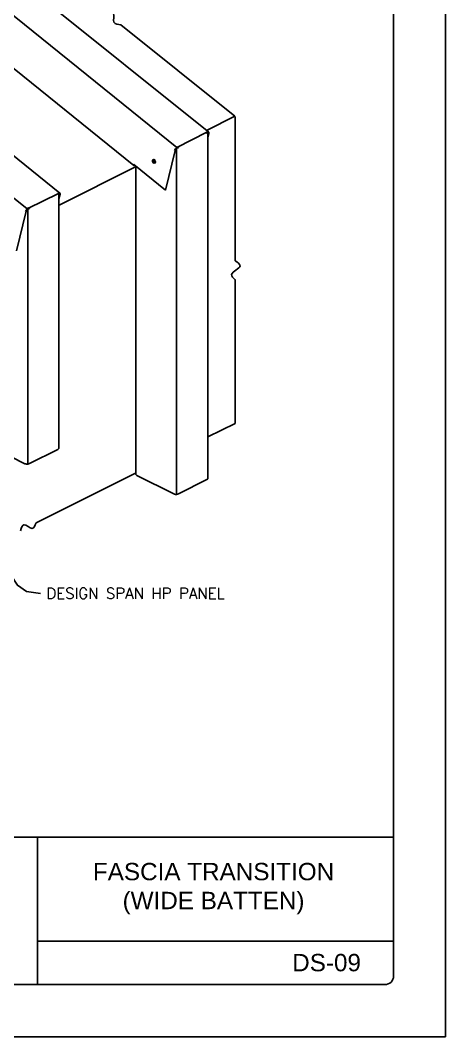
# Model space of a CAD drawing. Extents: x 128.4 to 136.9, y -14.5 to -3.5.
# Drawn here: x 133.82 to 136.88, y -14.53 to -7.21 of the extents above; entities that cross this region are included whole.
import ezdxf

# ---------------------------------------------------------------- set-up
doc = ezdxf.new("R2010")
doc.units = 0
doc.header["$LTSCALE"] = 0.5
doc.header["$MEASUREMENT"] = 0
for name, color, linetype in [('BORDER', 9, 'CONTINUOUS'), ('DIM', 4, 'CONTINUOUS'), ('DWG', 2, 'CONTINUOUS')]:
    doc.layers.add(name, color=color, linetype=linetype)
doc.styles.add('ROMAND', font='romand.shx')
doc.styles.get("Standard").update_dxf_attribs({"font": 'romans.shx'})

msp = doc.modelspace()

# ---------------------------------------------------------------- linework, layer by layer
at = {"layer": 'BORDER'}
for p, q in [((136.884, -3.527), (136.884, -14.527)), ((136.509, -3.9645), (136.509, -14.0895)), ((136.509, -13.0895), (128.9465, -13.0895)), ((133.9465, -13.0895), (133.9465, -14.152)), ((136.509, -13.8395), (133.9465, -13.8395)), ((136.4465, -14.152), (129.009, -14.152)), ((136.884, -14.527), (128.384, -14.527))]:
    msp.add_line(p, q, dxfattribs=at)
msp.add_arc((136.4465, -14.0895), 0.0625, 270, 0, dxfattribs=at)
at = {"layer": 'DIM', "color": 5}
msp.add_lwpolyline([(133.3341, -10.9306), (133.5031, -10.9529), (133.6143, -11.0015), (133.6839, -11.0671), (133.7278, -11.1409), (133.7621, -11.2136), (133.8029, -11.2762), (133.8661, -11.3197), (133.9678, -11.3349)], dxfattribs=at)
at = {"layer": 'DWG'}
for p, q in [((135.1784, -8.0137), (133.1939, -6.418)), ((134.9489, -8.1226), (132.9716, -6.5287)), ((134.6384, -8.2531), (132.8906, -6.841)), ((135.3656, -7.8985), (134.547, -7.2389)), ((134.1065, -8.4511), (132.6476, -7.2757)), ((133.8716, -8.5654), (132.4163, -7.3918)), ((135.1631, -8.0002), (135.3656, -7.8985)), ((135.3674, -7.9012), (135.3656, -7.8985)), ((135.3683, -7.9048), (135.3674, -7.9012)), ((135.3683, -8.9386), (135.3683, -7.9048)), ((134.9489, -8.1226), (135.1658, -8.0137)), ((135.1649, -8.0182), (135.1622, -8.0155)), ((135.1631, -8.0164), (135.1649, -8.0173)), ((135.1766, -8.0236), (135.1631, -8.0164)), ((135.1649, -8.0173), (135.1694, -8.0164)), ((135.1685, -8.0173), (135.1649, -8.0173)), ((135.1694, -8.0191), (135.1649, -8.0182)), ((135.1649, -8.0218), (135.1694, -8.0191)), ((135.1658, -8.0137), (135.1712, -8.0119)), ((135.1658, -8.0137), (135.1667, -8.0146)), ((135.1667, -8.0047), (135.1703, -8.0083)), ((135.1667, -8.0155), (135.1676, -8.0137)), ((135.1667, -8.0146), (135.1757, -8.02)), ((135.1667, -8.02), (135.1667, -8.0155)), ((135.1676, -8.0137), (135.1676, -8.0191)), ((135.1685, -8.0173), (135.1685, -8.0173)), ((135.1694, -8.0137), (135.1784, -8.0137)), ((135.1721, -8.0164), (135.1694, -8.0137)), ((135.1694, -8.0191), (135.1721, -8.0155)), ((135.1694, -8.0164), (135.1703, -8.0164)), ((135.1703, -8.0128), (135.1721, -8.0119)), ((135.1703, -8.0173), (135.1703, -8.0128)), ((135.1721, -8.0155), (135.1703, -8.0173)), ((135.1703, -8.0164), (135.1721, -8.0164)), ((135.1712, -8.0119), (135.1748, -8.0119)), ((135.1721, -8.0119), (135.1721, -10.5085)), ((135.1757, -8.02), (135.1721, -8.0164)), ((135.1721, -8.0164), (135.1748, -8.0173)), ((135.1721, -8.0542), (135.1802, -8.0218)), ((135.1766, -8.0236), (135.1721, -8.0407)), ((135.1802, -8.0173), (135.1739, -8.0128)), ((135.1748, -8.0173), (135.1757, -8.02)), ((135.1784, -8.0137), (135.1757, -8.02)), ((135.1757, -8.02), (135.1766, -8.0236)), ((135.1757, -8.02), (135.1766, -8.0236)), ((135.1766, -8.0191), (135.1784, -8.0137)), ((135.1802, -8.0218), (135.1766, -8.0191)), ((135.1784, -8.0137), (135.1802, -8.0173)), ((135.1802, -8.0218), (135.1802, -8.0173)), ((135.1802, -8.0173), (135.1802, -8.0218)), ((134.9435, -8.128), (134.9489, -8.1226)), ((134.9516, -8.1226), (134.9489, -8.1226)), ((134.9489, -8.1262), (134.9534, -8.1235)), ((134.9534, -8.1235), (134.9516, -8.1226)), ((134.9525, -8.1244), (134.957, -8.1226)), ((134.9525, -8.1262), (134.9525, -8.1244)), ((134.9543, -8.1262), (134.9606, -8.1244)), ((134.957, -8.1226), (134.9579, -8.1181)), ((134.957, -8.1226), (134.957, -8.1244)), ((134.9606, -8.1244), (134.957, -8.1226)), ((134.9579, -8.1181), (134.9597, -8.1208)), ((134.9597, -8.1208), (134.9606, -8.1244)), ((134.8679, -8.4295), (134.9363, -8.1442)), ((134.9327, -8.1451), (134.9354, -8.1397)), ((134.9354, -8.1397), (134.9345, -8.1433)), ((134.9345, -8.1433), (134.9363, -8.1442)), ((134.9354, -8.1397), (134.939, -8.1334)), ((134.9372, -8.1379), (134.9354, -8.1397)), ((134.9363, -8.1442), (134.9381, -8.1388)), ((134.9489, -8.1262), (134.9372, -8.1379)), ((134.9381, -8.1388), (134.9408, -8.1343)), ((134.939, -8.1334), (134.9435, -8.128)), ((134.9408, -8.1343), (134.9444, -8.1298)), ((134.9435, -8.128), (134.9489, -8.1262)), ((134.9435, -8.128), (134.9489, -8.1262)), ((134.9444, -8.1298), (134.9435, -8.128)), ((134.9444, -8.128), (134.9471, -8.128)), ((134.9471, -8.128), (134.9543, -8.1262)), ((134.9543, -8.1262), (134.9471, -8.128)), ((134.9471, -8.128), (134.9471, -10.621)), ((134.1011, -8.5384), (134.6519, -8.263)), ((134.6348, -8.2423), (134.6357, -8.245)), ((134.6348, -8.2468), (134.6348, -8.2423)), ((134.6357, -8.2513), (134.6348, -8.2468)), ((134.6357, -8.245), (134.6357, -8.2486)), ((134.6411, -8.2495), (134.6357, -8.245)), ((134.6357, -8.245), (134.6393, -8.2477)), ((134.6357, -8.2486), (134.642, -8.254)), ((134.6474, -8.2522), (134.6357, -8.2513)), ((134.6384, -8.2441), (134.6393, -8.2459)), ((134.6393, -8.2477), (134.6384, -8.2441)), ((134.642, -8.254), (134.6384, -8.2531)), ((134.6385, -8.2445), (134.8679, -8.4295)), ((134.6393, -8.2459), (134.6447, -8.2495)), ((134.6393, -8.2477), (134.6411, -8.2495)), ((134.6447, -8.2495), (134.6411, -8.2495)), ((134.6474, -8.2522), (134.642, -8.254)), ((134.642, -8.254), (134.6474, -8.2522)), ((134.6528, -10.4743), (134.6528, -8.2576)), ((134.6564, -8.2594), (134.6537, -8.2576)), ((133.8815, -8.5609), (134.093, -8.4565)), ((134.0903, -8.4529), (134.0921, -8.4538)), ((134.093, -8.4565), (134.0903, -8.4529)), ((134.0921, -8.4538), (134.1002, -8.4538)), ((134.093, -8.4547), (134.0975, -8.4538)), ((134.093, -8.4592), (134.0975, -8.4565)), ((134.0993, -8.4493), (134.0939, -8.4511)), ((134.0939, -8.4511), (134.0948, -8.452)), ((134.0948, -8.452), (134.0948, -8.4574)), ((134.0975, -8.4538), (134.0948, -8.452)), ((134.0948, -8.452), (134.0975, -8.4538)), ((134.0948, -8.4574), (134.0957, -8.4574)), ((134.0957, -8.4574), (134.0957, -8.4511)), ((134.1002, -8.4529), (134.0975, -8.4565)), ((134.0975, -8.4538), (134.0993, -8.4538)), ((134.0975, -8.4565), (134.0984, -8.4547)), ((134.0984, -8.4502), (134.1002, -8.4493)), ((134.0984, -8.4547), (134.0984, -8.4502)), ((134.1038, -8.4493), (134.0993, -8.4493)), ((134.0993, -8.4538), (134.1002, -8.4538)), ((134.1002, -8.4493), (134.1002, -10.2907)), ((134.1002, -8.4538), (134.1002, -8.4529)), ((134.1002, -8.4538), (134.1029, -8.4547)), ((134.1002, -8.4925), (134.1083, -8.4592)), ((134.1047, -8.4619), (134.1002, -8.4781)), ((134.1029, -8.4547), (134.1011, -8.4556)), ((134.1011, -8.4556), (134.1047, -8.4574)), ((134.1047, -8.4574), (134.1011, -8.4592)), ((134.1011, -8.4592), (134.1083, -8.4592)), ((134.102, -8.4502), (134.1038, -8.4493)), ((134.1083, -8.4547), (134.102, -8.4502)), ((134.1029, -8.4547), (134.1047, -8.4574)), ((134.1065, -8.4511), (134.1038, -8.4493)), ((134.1038, -8.4493), (134.1065, -8.4511)), ((134.1047, -8.4574), (134.1047, -8.4619)), ((134.1083, -8.4547), (134.1065, -8.4511)), ((134.1083, -8.4592), (134.1083, -8.4547)), ((134.1083, -8.4592), (134.1083, -8.4547)), ((133.8635, -8.5807), (133.877, -8.5636)), ((133.877, -8.5636), (133.8689, -8.5717)), ((133.8716, -8.5654), (133.877, -8.5609)), ((133.8806, -8.5618), (133.8761, -8.5654)), ((133.8824, -8.5573), (133.877, -8.5609)), ((133.877, -8.5609), (133.8806, -8.5618)), ((133.8815, -8.5609), (133.877, -8.5636)), ((133.8797, -8.56), (133.8815, -8.5609)), ((133.8887, -8.5618), (133.8797, -8.56)), ((133.8851, -8.56), (133.8806, -8.5618)), ((133.8806, -8.5618), (133.8806, -8.5636)), ((133.8806, -8.5636), (133.8824, -8.5645)), ((133.8824, -8.5573), (133.8815, -8.5609)), ((133.8824, -8.5645), (133.8887, -8.5618)), ((133.886, -8.5555), (133.8851, -8.56)), ((133.8851, -8.5627), (133.8851, -8.56)), ((133.8851, -8.56), (133.8851, -8.5627)), ((133.8878, -8.5582), (133.886, -8.5555)), ((133.8878, -8.5582), (133.8887, -8.5618)), ((134.1011, -8.5339), (134.1011, -8.5384)), ((133.8644, -8.5816), (133.796, -8.8678)), ((133.8635, -8.5771), (133.8608, -8.5834)), ((133.8635, -8.5771), (133.8671, -8.5708)), ((133.8662, -8.5771), (133.8635, -8.5771)), ((133.8662, -8.5771), (133.8644, -8.5816)), ((133.8689, -8.5717), (133.8662, -8.5771)), ((133.8671, -8.5708), (133.8716, -8.5654)), ((133.868, -8.5744), (133.8671, -8.5708)), ((133.8725, -8.5654), (133.8716, -8.5654)), ((133.8761, -8.5654), (133.8725, -8.5654)), ((133.8824, -8.5645), (133.8761, -8.5654)), ((133.8761, -8.5654), (133.8761, -10.4032)), ((135.3683, -10.1098), (135.3683, -9.074)), ((135.173, -10.2079), (135.3683, -10.1098)), ((133.589, -10.2673), (133.8554, -10.4005)), ((134.093, -10.297), (133.8887, -10.3996)), ((134.0975, -10.2943), (134.093, -10.297)), ((134.0975, -10.2943), (134.1002, -10.2907)), ((133.8554, -10.4005), (133.8617, -10.4023)), ((133.868, -10.4032), (133.8617, -10.4023)), ((133.8617, -10.4023), (133.868, -10.4032)), ((133.8761, -10.4032), (133.868, -10.4032)), ((133.8761, -10.4032), (133.8824, -10.4023)), ((133.8824, -10.4023), (133.8887, -10.3996)), ((133.9357, -10.8263), (134.6519, -10.468)), ((134.6519, -10.468), (134.6528, -10.4743)), ((134.6537, -10.4779), (134.6528, -10.4743)), ((134.6528, -10.4743), (134.6537, -10.4779)), ((134.6537, -10.4779), (134.6564, -10.4815)), ((134.66, -10.4851), (134.6564, -10.4815)), ((134.66, -10.4851), (134.9264, -10.6183)), ((134.9606, -10.6174), (135.1649, -10.5148)), ((135.1649, -10.5148), (135.1694, -10.5121)), ((135.1721, -10.5085), (135.1694, -10.5121)), ((134.9327, -10.6201), (134.9264, -10.6183)), ((134.9399, -10.621), (134.9327, -10.6201)), ((134.9327, -10.6201), (134.9399, -10.621)), ((134.9471, -10.621), (134.9399, -10.621)), ((134.9471, -10.621), (134.9543, -10.6192)), ((134.9543, -10.6192), (134.9606, -10.6174))]:
    msp.add_line(p, q, dxfattribs=at)
at = {"layer": 'DWG', "color": 46}
for p, q in [((134.7734, -8.2189), (134.7725, -8.2216)), ((134.7725, -8.2216), (134.7743, -8.2243)), ((134.7725, -8.2216), (134.7725, -8.2216)), ((134.7734, -8.2189), (134.7743, -8.2153)), ((134.7806, -8.2297), (134.7734, -8.2189)), ((134.7734, -8.2252), (134.7734, -8.2189)), ((134.7752, -8.2216), (134.7734, -8.2189)), ((134.7788, -8.2225), (134.7734, -8.2252)), ((134.7734, -8.2252), (134.7743, -8.2261)), ((134.7806, -8.2297), (134.7734, -8.2252)), ((134.7743, -8.2153), (134.7761, -8.2126)), ((134.7743, -8.2153), (134.7761, -8.2126)), ((134.7743, -8.2261), (134.7743, -8.2153)), ((134.7743, -8.2225), (134.7752, -8.2216)), ((134.777, -8.2261), (134.7743, -8.2225)), ((134.7743, -8.2243), (134.7797, -8.2333)), ((134.7788, -8.2306), (134.7743, -8.2261)), ((134.7743, -8.2261), (134.7806, -8.2261)), ((134.7752, -8.2279), (134.786, -8.2153)), ((134.777, -8.2162), (134.7752, -8.2171)), ((134.7752, -8.2171), (134.7752, -8.2279)), ((134.7752, -8.2216), (134.7761, -8.2216)), ((134.777, -8.2261), (134.7752, -8.2216)), ((134.7752, -8.2216), (134.7779, -8.2216)), ((134.7788, -8.2306), (134.7752, -8.2216)), ((134.7761, -8.2126), (134.7824, -8.209)), ((134.7824, -8.209), (134.7761, -8.2126)), ((134.7761, -8.2126), (134.7788, -8.2108)), ((134.7761, -8.2126), (134.777, -8.2261)), ((134.7761, -8.2216), (134.777, -8.2162)), ((134.7761, -8.2216), (134.7779, -8.2306)), ((134.7779, -8.2216), (134.7761, -8.2216)), ((134.777, -8.2261), (134.7761, -8.2297)), ((134.7761, -8.2297), (134.786, -8.2351)), ((134.7797, -8.2171), (134.777, -8.2162)), ((134.777, -8.2162), (134.7797, -8.2171)), ((134.777, -8.2315), (134.7788, -8.2225)), ((134.777, -8.2261), (134.7788, -8.2225)), ((134.7797, -8.2243), (134.777, -8.2261)), ((134.7797, -8.2306), (134.777, -8.2261)), ((134.7806, -8.2261), (134.777, -8.2261)), ((134.777, -8.2315), (134.777, -8.2315)), ((134.7779, -8.2216), (134.7788, -8.2117)), ((134.7788, -8.2225), (134.7779, -8.2216)), ((134.7779, -8.2306), (134.7797, -8.2306)), ((134.7788, -8.2108), (134.7797, -8.2099)), ((134.7788, -8.2117), (134.786, -8.2099)), ((134.7824, -8.2333), (134.7788, -8.2306)), ((134.7797, -8.2333), (134.7788, -8.2306)), ((134.7797, -8.2171), (134.7824, -8.2126)), ((134.7824, -8.2189), (134.7797, -8.2171)), ((134.7887, -8.2189), (134.7797, -8.2243)), ((134.7824, -8.2189), (134.7797, -8.2333)), ((134.7797, -8.2333), (134.7797, -8.2306)), ((134.7797, -8.2306), (134.7842, -8.2333)), ((134.7797, -8.2333), (134.786, -8.2315)), ((134.7842, -8.2333), (134.7797, -8.2333)), ((134.786, -8.2252), (134.7806, -8.2261)), ((134.7806, -8.2261), (134.7806, -8.2297)), ((134.7806, -8.2279), (134.7806, -8.2297)), ((134.7914, -8.2279), (134.7806, -8.2279)), ((134.7824, -8.209), (134.7824, -8.2126)), ((134.786, -8.2099), (134.7824, -8.209)), ((134.7824, -8.2126), (134.7896, -8.2126)), ((134.7824, -8.2126), (134.7896, -8.2126)), ((134.7842, -8.2216), (134.7824, -8.2189)), ((134.7824, -8.2342), (134.7824, -8.2333)), ((134.7824, -8.2342), (134.7824, -8.2342)), ((134.786, -8.2351), (134.7824, -8.2342)), ((134.786, -8.2252), (134.7842, -8.2216)), ((134.7842, -8.2333), (134.786, -8.2315)), ((134.7887, -8.2342), (134.7842, -8.2333)), ((134.7896, -8.2126), (134.786, -8.2153)), ((134.786, -8.2153), (134.7887, -8.2189)), ((134.7905, -8.2234), (134.786, -8.2252)), ((134.786, -8.2315), (134.786, -8.2252)), ((134.786, -8.2252), (134.7959, -8.2261)), ((134.786, -8.2315), (134.7905, -8.2315)), ((134.7932, -8.2333), (134.786, -8.2351)), ((134.786, -8.2351), (134.7887, -8.2342)), ((134.7887, -8.2342), (134.795, -8.2306)), ((134.795, -8.2306), (134.7887, -8.2342)), ((134.7896, -8.2126), (134.7932, -8.2171)), ((134.7932, -8.2171), (134.7905, -8.2234)), ((134.7905, -8.2315), (134.7914, -8.2279)), ((134.7914, -8.2279), (134.795, -8.2216)), ((134.795, -8.2306), (134.7932, -8.2333)), ((134.7959, -8.2261), (134.795, -8.2306))]:
    msp.add_line(p, q, dxfattribs=at)
at = {"layer": 'DWG'}
for points in [[(134.4382, -7.1512), (134.4933, -7.1581), (134.4966, -7.2208), (134.5466, -7.2388)], [(135.3683, -8.9386), (135.4041, -8.9743), (135.3431, -9.0386), (135.3683, -9.0757)], [(133.823, -10.8829), (133.8483, -10.84), (133.9084, -10.8668), (133.9357, -10.8263)]]:
    msp.add_spline(points, degree=3, dxfattribs=at)

# ---------------------------------------------------------------- texts
at = {"layer": 'BORDER', "char_height": 0.125, "attachment_point": 5, "style": 'ROMAND'}
for s, insert, width in [('\\pt1.375;{\\fArial|b0|i0|c0|p34;FASCIA TRANSITION\\P(WIDE BATTEN)}', (135.2132, -13.4609), 2.501468), ('\\pt1.375;{\\fArial|b0|i0|c0|p34;DS-09}', (136.0269, -13.9944), 0.609551)]:
    msp.add_mtext(s, dxfattribs=dict(at, insert=insert, width=width))
at = {"layer": 'DIM'}
msp.add_text('DESIGN SPAN HP PANEL', height=0.07875, dxfattribs=at).set_placement((134.0102, -11.3731))

doc.saveas('drawing.dxf')
